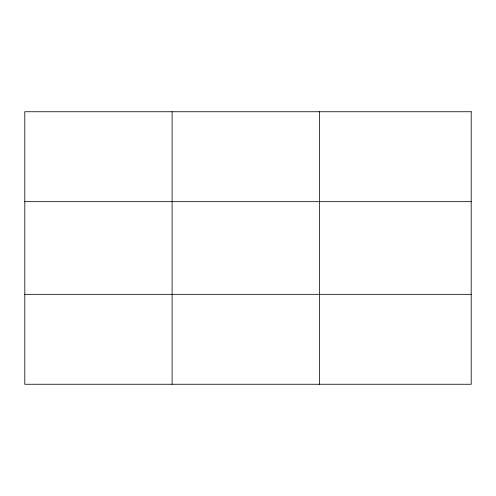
<?xml version="1.0" encoding="UTF-8"?>
<svg xmlns="http://www.w3.org/2000/svg" width="496" height="496" viewBox="0 0 496 496"><rect width="100%" height="100%" fill="white"/><g stroke="black" fill="none" stroke-linecap="round" stroke-linejoin="round"><path stroke-width="0.74" d="M172.112 111.743L172.112 384.257M319.424 111.743L319.424 384.257M24.8 201.674L471.2 201.674M24.8 294.326L471.2 294.326M471.2 111.743L471.2 384.257L24.8 384.257L24.8 111.743L471.2 111.743"/></g></svg>
